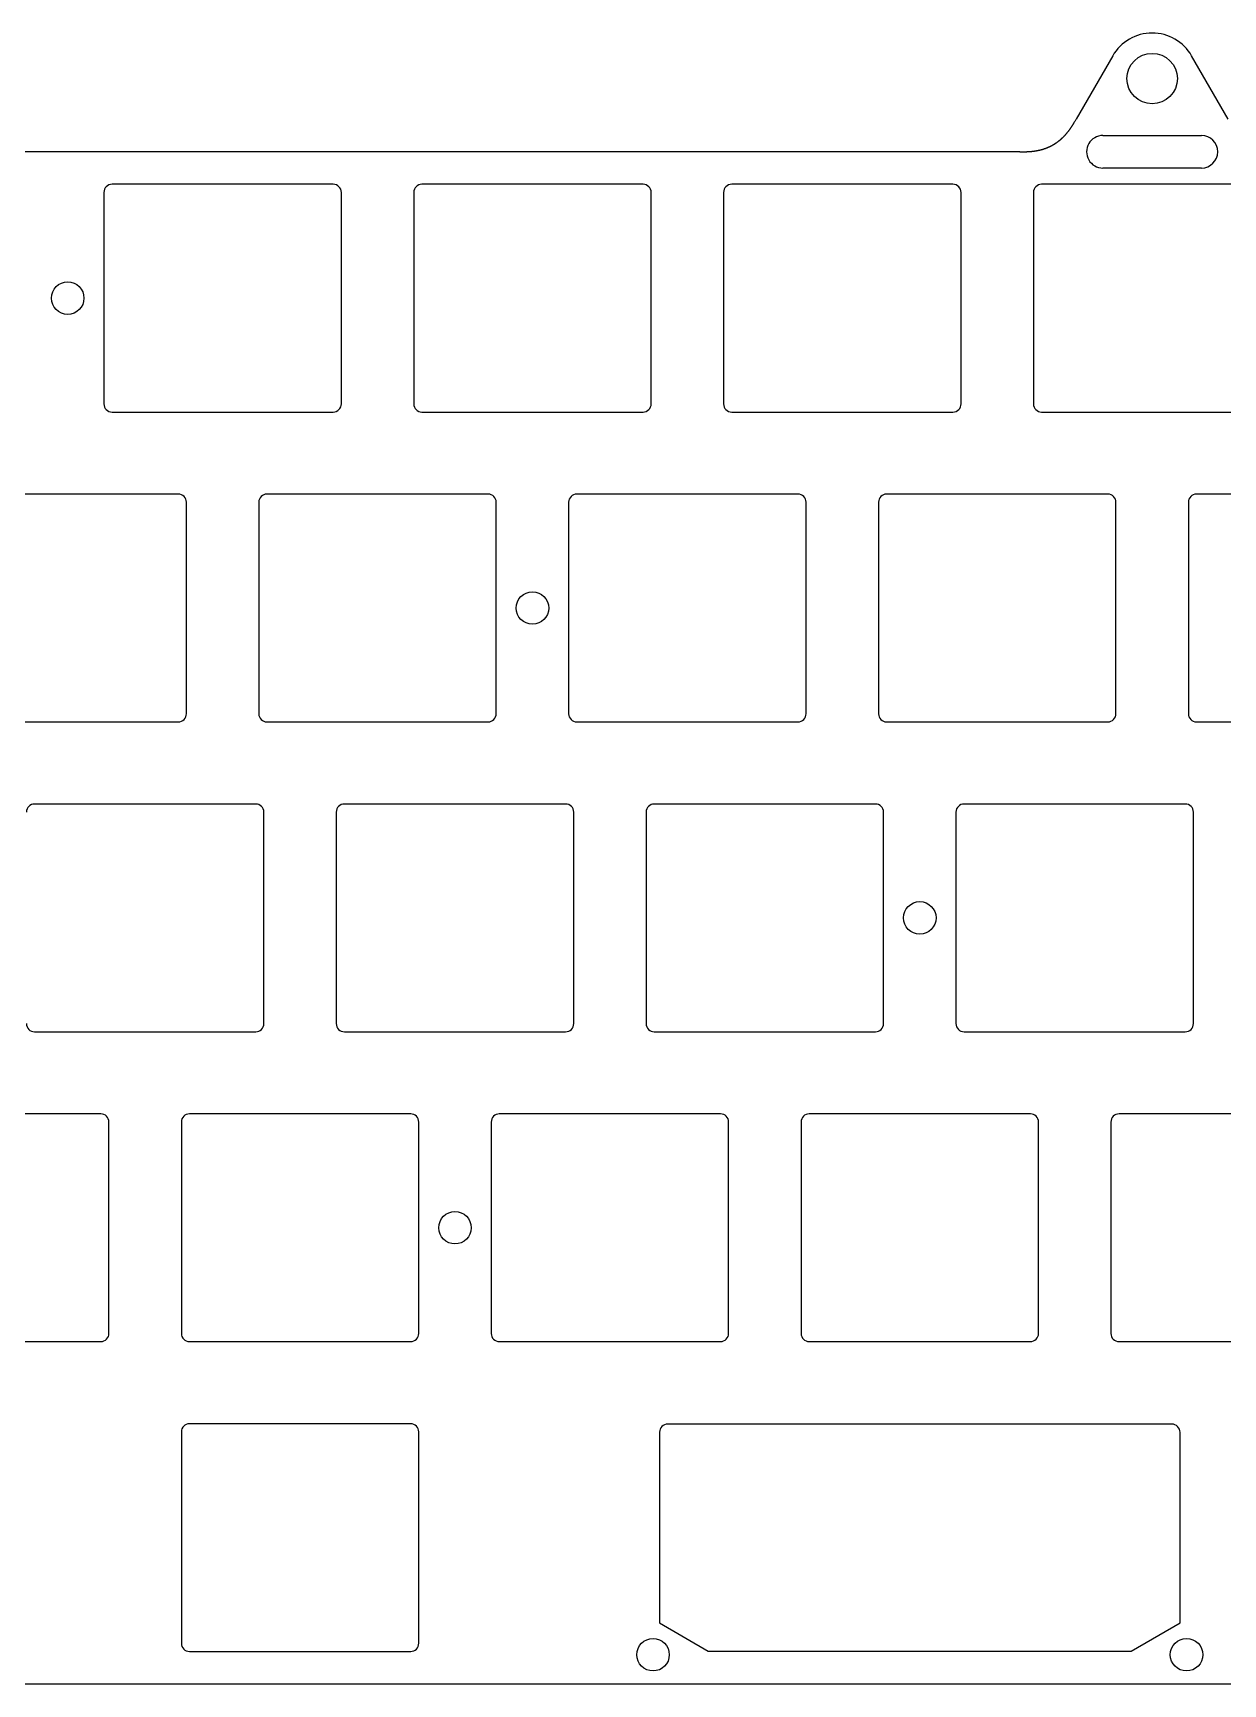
# Model space of a CAD drawing. Header units: millimetres. Extents: x -9 to 276, y -92 to 16.
# Drawn here: x 64.5 to 137.7, y -85.2 to 16.3 of the extents above; entities that cross this region are included whole.
import ezdxf

# ---------------------------------------------------------------- set-up
doc = ezdxf.new("R2010")
doc.units = ezdxf.units.MM
doc.layers.get('0').update_dxf_attribs({"linetype": 'CONTINUOUS'})
doc.layers.add('Edge.Cuts', color=53, linetype='CONTINUOUS', true_color=0xc8a339)

msp = doc.modelspace()

# ---------------------------------------------------------------- linework, layer by layer
for points in [[(88.2625, -82.7), (88.2625, -69.7, 0.4142135624), (87.7625, -69.2), (74.1625, -69.2, 0.4142123908), (73.6625, -69.7), (73.6625, -82.7, 0.4142123908), (74.1625, -83.2), (87.7625, -83.2, 0.4142135624)], [(103.0625, -69.725025), (103.0625, -81.443025), (106.0625, -83.175025), (132.0625, -83.175025), (135.0625, -81.443025), (135.0625, -69.725025, 0.4142135624), (134.5625, -69.225025), (103.5625, -69.225025, 0.4142123908)]]:
    msp.add_lwpolyline(points, format="xyb", close=True)
for centre in [(102.6625, -83.4), (135.4625, -83.4)]:
    msp.add_circle(centre, 1)
at = {"layer": 'Edge.Cuts', "linetype": 'CONTINUOUS'}
for p, q in [((130.925129, 14.9), (128.673462, 11)), ((138.026537, 11), (135.774871, 14.9)), ((128.100526, 10.137918), (128.111221, 10.15071)), ((128.111221, 10.15071), (128.121898, 10.163604)), ((128.121898, 10.163604), (128.132559, 10.176603)), ((128.132559, 10.176603), (128.143204, 10.189709)), ((128.143204, 10.189709), (128.153837, 10.202926)), ((128.153837, 10.202926), (128.164458, 10.216255)), ((128.164458, 10.216255), (128.17507, 10.229701)), ((128.17507, 10.229701), (128.185675, 10.243266)), ((128.185675, 10.243266), (128.196275, 10.256954)), ((128.196275, 10.256954), (128.206872, 10.270768)), ((128.206872, 10.270768), (128.21747, 10.284713)), ((128.21747, 10.284713), (128.228069, 10.298793)), ((128.228069, 10.298793), (128.238674, 10.313011)), ((128.238674, 10.313011), (128.249287, 10.327374)), ((128.249287, 10.327374), (128.259912, 10.341886)), ((128.259912, 10.341886), (128.270551, 10.356552)), ((128.270551, 10.356552), (128.281208, 10.371379)), ((128.281208, 10.371379), (128.291888, 10.386373)), ((128.291888, 10.386373), (128.302594, 10.401541)), ((128.302594, 10.401541), (128.313331, 10.416891)), ((128.313331, 10.416891), (128.324103, 10.43243)), ((128.324103, 10.43243), (128.334918, 10.448169)), ((128.334918, 10.448169), (128.345779, 10.464116)), ((128.345779, 10.464116), (128.356694, 10.480284)), ((128.356694, 10.480284), (128.367671, 10.496683)), ((128.367671, 10.496683), (128.378715, 10.513327)), ((128.378715, 10.513327), (128.389838, 10.530232)), ((128.389838, 10.530232), (128.401048, 10.547414)), ((128.401048, 10.547414), (128.412357, 10.564892)), ((128.412357, 10.564892), (128.423777, 10.582688)), ((128.423777, 10.582688), (128.435323, 10.600826)), ((128.435323, 10.600826), (128.447011, 10.619335)), ((128.447011, 10.619335), (128.458861, 10.638248)), ((128.458861, 10.638248), (128.470896, 10.657604)), ((128.470896, 10.657604), (128.483142, 10.67745)), ((128.483142, 10.67745), (128.495632, 10.697841)), ((128.495632, 10.697841), (128.508406, 10.718846)), ((128.508406, 10.718846), (128.521514, 10.74055)), ((128.521514, 10.74055), (128.535019, 10.763064)), ((128.535019, 10.763064), (128.549006, 10.786532)), ((128.549006, 10.786532), (128.563586, 10.811149)), ((128.563586, 10.811149), (128.578924, 10.837196)), ((128.578924, 10.837196), (128.595266, 10.865098)), ((128.595266, 10.865098), (128.613018, 10.89556)), ((128.613018, 10.89556), (128.632962, 10.929928)), ((128.632962, 10.929928), (128.657009, 10.971507)), ((128.657009, 10.971507), (128.673462, 11)), ((126.545985, 9.133583), (126.559186, 9.137259)), ((126.559186, 9.137259), (126.572403, 9.141002)), ((126.572403, 9.141002), (126.585637, 9.144813)), ((126.585637, 9.144813), (126.598889, 9.148692)), ((126.598889, 9.148692), (126.612157, 9.152639)), ((126.612157, 9.152639), (126.625441, 9.156656)), ((126.625441, 9.156656), (126.638743, 9.160742)), ((126.638743, 9.160742), (126.652061, 9.164899)), ((126.652061, 9.164899), (126.665396, 9.169127)), ((126.665396, 9.169127), (126.678747, 9.173427)), ((126.678747, 9.173427), (126.692114, 9.177799)), ((126.692114, 9.177799), (126.705498, 9.182244)), ((126.705498, 9.182244), (126.718899, 9.186762)), ((126.718899, 9.186762), (126.732316, 9.191354)), ((126.732316, 9.191354), (126.745749, 9.196021)), ((126.745749, 9.196021), (126.759198, 9.200763)), ((126.759198, 9.200763), (126.772663, 9.205581)), ((126.772663, 9.205581), (126.786145, 9.210476)), ((126.786145, 9.210476), (126.793542, 9.213192)), ((126.793542, 9.213192), (126.80093, 9.215925)), ((126.80093, 9.215925), (126.80831, 9.218677)), ((126.80831, 9.218677), (126.815681, 9.221447)), ((126.815681, 9.221447), (126.823044, 9.224236)), ((126.823044, 9.224236), (126.830398, 9.227042)), ((126.830398, 9.227042), (126.837744, 9.229867)), ((126.837744, 9.229867), (126.845081, 9.232709)), ((126.845081, 9.232709), (126.85241, 9.23557)), ((126.85241, 9.23557), (126.85973, 9.238449)), ((126.85973, 9.238449), (126.867041, 9.241346)), ((126.867041, 9.241346), (126.874343, 9.244261)), ((126.874343, 9.244261), (126.881637, 9.247194)), ((126.881637, 9.247194), (126.888922, 9.250146)), ((126.888922, 9.250146), (126.896199, 9.253115)), ((126.896199, 9.253115), (126.903466, 9.256102)), ((126.903466, 9.256102), (126.910725, 9.259107)), ((126.910725, 9.259107), (126.917975, 9.26213)), ((126.917975, 9.26213), (126.925216, 9.265172)), ((126.925216, 9.265172), (126.932448, 9.268231)), ((126.932448, 9.268231), (126.939671, 9.271308)), ((126.939671, 9.271308), (126.946886, 9.274403)), ((126.946886, 9.274403), (126.954091, 9.277516)), ((126.954091, 9.277516), (126.961288, 9.280647)), ((126.961288, 9.280647), (126.968475, 9.283795)), ((126.968475, 9.283795), (126.975654, 9.286962)), ((126.975654, 9.286962), (126.982823, 9.290147)), ((126.982823, 9.290147), (126.989983, 9.293349)), ((126.989983, 9.293349), (126.997134, 9.296569)), ((126.997134, 9.296569), (127.004277, 9.299807)), ((127.004277, 9.299807), (127.011409, 9.303063)), ((127.011409, 9.303063), (127.018533, 9.306337)), ((127.018533, 9.306337), (127.025648, 9.309628)), ((127.025648, 9.309628), (127.032753, 9.312937)), ((127.032753, 9.312937), (127.039849, 9.316264)), ((127.039849, 9.316264), (127.046936, 9.319609)), ((127.046936, 9.319609), (127.054014, 9.322971)), ((127.054014, 9.322971), (127.061082, 9.326351)), ((127.061082, 9.326351), (127.068141, 9.329749)), ((127.068141, 9.329749), (127.07519, 9.333165)), ((127.07519, 9.333165), (127.08223, 9.336598)), ((127.08223, 9.336598), (127.089261, 9.340049)), ((127.089261, 9.340049), (127.096282, 9.343517)), ((127.096282, 9.343517), (127.103294, 9.347003)), ((127.103294, 9.347003), (127.110296, 9.350507)), ((127.110296, 9.350507), (127.117289, 9.354029)), ((127.117289, 9.354029), (127.124272, 9.357567)), ((127.124272, 9.357567), (127.131246, 9.361124)), ((127.131246, 9.361124), (127.13821, 9.364698)), ((127.13821, 9.364698), (127.145165, 9.36829)), ((127.145165, 9.36829), (127.15211, 9.371899)), ((127.15211, 9.371899), (127.159045, 9.375526)), ((127.159045, 9.375526), (127.165971, 9.37917)), ((127.165971, 9.37917), (127.172886, 9.382831)), ((127.172886, 9.382831), (127.179793, 9.386511)), ((127.179793, 9.386511), (127.186689, 9.390207)), ((127.186689, 9.390207), (127.193576, 9.393921)), ((127.193576, 9.393921), (127.200452, 9.397653)), ((127.200452, 9.397653), (127.207319, 9.401402)), ((127.207319, 9.401402), (127.214176, 9.405168)), ((127.214176, 9.405168), (127.221024, 9.408952)), ((127.221024, 9.408952), (127.227861, 9.412753)), ((127.227861, 9.412753), (127.234689, 9.416572)), ((127.234689, 9.416572), (127.241506, 9.420407)), ((127.241506, 9.420407), (127.248314, 9.424261)), ((127.248314, 9.424261), (127.255111, 9.428131)), ((127.255111, 9.428131), (127.261899, 9.432019)), ((127.261899, 9.432019), (127.268676, 9.435924)), ((127.268676, 9.435924), (127.275443, 9.439846)), ((127.275443, 9.439846), (127.282201, 9.443786)), ((127.282201, 9.443786), (127.288948, 9.447743)), ((127.288948, 9.447743), (127.295685, 9.451717)), ((127.295685, 9.451717), (127.302412, 9.455709)), ((127.302412, 9.455709), (127.309129, 9.459717)), ((127.309129, 9.459717), (127.315835, 9.463743)), ((127.315835, 9.463743), (127.322532, 9.467786)), ((127.322532, 9.467786), (127.329217, 9.471846)), ((127.329217, 9.471846), (127.335893, 9.475924)), ((127.335893, 9.475924), (127.342559, 9.480018)), ((127.342559, 9.480018), (127.349214, 9.48413)), ((127.349214, 9.48413), (127.355859, 9.488258)), ((127.355859, 9.488258), (127.362493, 9.492404)), ((127.362493, 9.492404), (127.369117, 9.496567)), ((127.369117, 9.496567), (127.375731, 9.500747)), ((127.375731, 9.500747), (127.382334, 9.504944)), ((127.382334, 9.504944), (127.388926, 9.509158)), ((127.388926, 9.509158), (127.395508, 9.513389)), ((127.395508, 9.513389), (127.40208, 9.517637)), ((127.40208, 9.517637), (127.408641, 9.521903)), ((127.408641, 9.521903), (127.415192, 9.526185)), ((127.415192, 9.526185), (127.421732, 9.530484)), ((127.421732, 9.530484), (127.428261, 9.5348)), ((127.428261, 9.5348), (127.43478, 9.539133)), ((127.43478, 9.539133), (127.441288, 9.543483)), ((127.441288, 9.543483), (127.447785, 9.54785)), ((127.447785, 9.54785), (127.454272, 9.552233)), ((127.454272, 9.552233), (127.460747, 9.556634)), ((127.460747, 9.556634), (127.467213, 9.561051)), ((127.467213, 9.561051), (127.473667, 9.565486)), ((127.473667, 9.565486), (127.480111, 9.569937)), ((127.480111, 9.569937), (127.486543, 9.574405)), ((127.486543, 9.574405), (127.492965, 9.57889)), ((127.492965, 9.57889), (127.499376, 9.583391)), ((127.499376, 9.583391), (127.505776, 9.58791)), ((127.505776, 9.58791), (127.512165, 9.592445)), ((127.512165, 9.592445), (127.518544, 9.596997)), ((127.518544, 9.596997), (127.524911, 9.601566)), ((127.524911, 9.601566), (127.531267, 9.606151)), ((127.531267, 9.606151), (127.537612, 9.610753)), ((127.537612, 9.610753), (127.543947, 9.615372)), ((127.543947, 9.615372), (127.55027, 9.620008)), ((127.55027, 9.620008), (127.556582, 9.62466)), ((127.556582, 9.62466), (127.562883, 9.629329)), ((127.562883, 9.629329), (127.569173, 9.634014)), ((127.569173, 9.634014), (127.575451, 9.638717)), ((127.575451, 9.638717), (127.581719, 9.643435)), ((127.581719, 9.643435), (127.587975, 9.648171)), ((127.587975, 9.648171), (127.59422, 9.652923)), ((127.59422, 9.652923), (127.600454, 9.657691)), ((127.600454, 9.657691), (127.606676, 9.662476)), ((127.606676, 9.662476), (127.612888, 9.667278)), ((127.612888, 9.667278), (127.619088, 9.672096)), ((127.619088, 9.672096), (127.625276, 9.676931)), ((127.625276, 9.676931), (127.631453, 9.681782)), ((127.631453, 9.681782), (127.637619, 9.68665)), ((127.637619, 9.68665), (127.643774, 9.691534)), ((127.643774, 9.691534), (127.649916, 9.696434)), ((127.649916, 9.696434), (127.656048, 9.701351)), ((127.656048, 9.701351), (127.662168, 9.706285)), ((127.662168, 9.706285), (127.668276, 9.711235)), ((127.668276, 9.711235), (127.674373, 9.716201)), ((127.674373, 9.716201), (127.680459, 9.721184)), ((127.680459, 9.721184), (127.686533, 9.726183)), ((127.686533, 9.726183), (127.692595, 9.731198)), ((127.692595, 9.731198), (127.698645, 9.73623)), ((127.698645, 9.73623), (127.704684, 9.741278)), ((127.704684, 9.741278), (127.710712, 9.746342)), ((127.710712, 9.746342), (127.716727, 9.751423)), ((127.716727, 9.751423), (127.722731, 9.75652)), ((127.722731, 9.75652), (127.728723, 9.761633)), ((127.728723, 9.761633), (127.734704, 9.766763)), ((127.734704, 9.766763), (127.740672, 9.771909)), ((127.740672, 9.771909), (127.746629, 9.777071)), ((127.746629, 9.777071), (127.752574, 9.782249)), ((127.752574, 9.782249), (127.758507, 9.787443)), ((127.758507, 9.787443), (127.764428, 9.792654)), ((127.764428, 9.792654), (127.770338, 9.797881)), ((127.770338, 9.797881), (127.776235, 9.803124)), ((127.776235, 9.803124), (127.78212, 9.808383)), ((127.78212, 9.808383), (127.787994, 9.813658)), ((127.787994, 9.813658), (127.793855, 9.818949)), ((127.793855, 9.818949), (127.799705, 9.824257)), ((127.799705, 9.824257), (127.805542, 9.82958)), ((127.805542, 9.82958), (127.811367, 9.834919)), ((127.811367, 9.834919), (127.811875, 9.835386)), ((127.811875, 9.835386), (127.823466, 9.846097)), ((127.823466, 9.846097), (127.835011, 9.856873)), ((127.835011, 9.856873), (127.846511, 9.867716)), ((127.846511, 9.867716), (127.857966, 9.878626)), ((127.857966, 9.878626), (127.869377, 9.889605)), ((127.869377, 9.889605), (127.880745, 9.900653)), ((127.880745, 9.900653), (127.892071, 9.911771)), ((127.892071, 9.911771), (127.903355, 9.92296)), ((127.903355, 9.92296), (127.914599, 9.934222)), ((127.914599, 9.934222), (127.925804, 9.945556)), ((127.925804, 9.945556), (127.93697, 9.956965)), ((127.93697, 9.956965), (127.948098, 9.968449)), ((127.948098, 9.968449), (127.959189, 9.98001)), ((127.959189, 9.98001), (127.970245, 9.991649)), ((127.970245, 9.991649), (127.981266, 10.003367)), ((127.981266, 10.003367), (127.992253, 10.015166)), ((127.992253, 10.015166), (128.003208, 10.027046)), ((128.003208, 10.027046), (128.014131, 10.03901)), ((128.014131, 10.03901), (128.025024, 10.051058)), ((128.025024, 10.051058), (128.035888, 10.063193)), ((128.035888, 10.063193), (128.046723, 10.075416)), ((128.046723, 10.075416), (128.057532, 10.087729)), ((128.057532, 10.087729), (128.068315, 10.100134)), ((128.068315, 10.100134), (128.079074, 10.112632)), ((128.079074, 10.112632), (128.089811, 10.125226)), ((128.089811, 10.125226), (128.100526, 10.137918)), ((130.318762, 10), (136.381237, 10)), ((125.209361, 9), (36.715638, 9)), ((125.209361, 9), (125.253561, 9.000006)), ((125.253561, 9.000006), (125.298122, 9.000051)), ((125.298122, 9.000051), (125.320537, 9.0001)), ((125.320537, 9.0001), (125.343041, 9.000173)), ((125.343041, 9.000173), (125.365633, 9.000275)), ((125.365633, 9.000275), (125.388313, 9.000411)), ((125.388313, 9.000411), (125.411082, 9.000585)), ((125.411082, 9.000585), (125.433937, 9.000803)), ((125.433937, 9.000803), (125.456879, 9.001069)), ((125.456879, 9.001069), (125.479908, 9.001387)), ((125.479908, 9.001387), (125.503023, 9.001764)), ((125.503023, 9.001764), (125.526223, 9.002203)), ((125.526223, 9.002203), (125.549509, 9.00271)), ((125.549509, 9.00271), (125.572879, 9.003289)), ((125.572879, 9.003289), (125.596334, 9.003945)), ((125.596334, 9.003945), (125.608093, 9.004303)), ((125.608093, 9.004303), (125.619873, 9.004683)), ((125.619873, 9.004683), (125.631673, 9.005084)), ((125.631673, 9.005084), (125.643495, 9.005507)), ((125.643495, 9.005507), (125.655337, 9.005953)), ((125.655337, 9.005953), (125.6672, 9.006423)), ((125.6672, 9.006423), (125.679084, 9.006917)), ((125.679084, 9.006917), (125.690988, 9.007436)), ((125.690988, 9.007436), (125.702913, 9.00798)), ((125.702913, 9.00798), (125.714859, 9.008549)), ((125.714859, 9.008549), (125.726824, 9.009146)), ((125.726824, 9.009146), (125.738811, 9.009769)), ((125.738811, 9.009769), (125.750817, 9.01042)), ((125.750817, 9.01042), (125.762844, 9.011099)), ((125.762844, 9.011099), (125.774891, 9.011808)), ((125.774891, 9.011808), (125.786959, 9.012545)), ((125.786959, 9.012545), (125.799046, 9.013313)), ((125.799046, 9.013313), (125.811154, 9.014112)), ((125.811154, 9.014112), (125.823282, 9.014942)), ((125.823282, 9.014942), (125.835429, 9.015804)), ((125.835429, 9.015804), (125.847597, 9.016698)), ((125.847597, 9.016698), (125.859784, 9.017625)), ((125.859784, 9.017625), (125.871992, 9.018586)), ((125.871992, 9.018586), (125.884219, 9.019582)), ((125.884219, 9.019582), (125.896465, 9.020612)), ((125.896465, 9.020612), (125.908732, 9.021678)), ((125.908732, 9.021678), (125.921018, 9.02278)), ((125.921018, 9.02278), (125.933324, 9.023919)), ((125.933324, 9.023919), (125.945649, 9.025095)), ((125.945649, 9.025095), (125.957994, 9.026309)), ((125.957994, 9.026309), (125.970358, 9.027562)), ((125.970358, 9.027562), (125.982741, 9.028854)), ((125.982741, 9.028854), (125.995144, 9.030185)), ((125.995144, 9.030185), (126.007566, 9.031557)), ((126.007566, 9.031557), (126.020007, 9.03297)), ((126.020007, 9.03297), (126.032467, 9.034424)), ((126.032467, 9.034424), (126.044947, 9.035921)), ((126.044947, 9.035921), (126.057445, 9.03746)), ((126.057445, 9.03746), (126.069963, 9.039043)), ((126.069963, 9.039043), (126.082499, 9.040669)), ((126.082499, 9.040669), (126.095055, 9.042341)), ((126.095055, 9.042341), (126.107629, 9.044057)), ((126.107629, 9.044057), (126.120222, 9.045819)), ((126.120222, 9.045819), (126.132834, 9.047627)), ((126.132834, 9.047627), (126.145464, 9.049483)), ((126.145464, 9.049483), (126.158113, 9.051386)), ((126.158113, 9.051386), (126.17078, 9.053337)), ((126.17078, 9.053337), (126.183467, 9.055337)), ((126.183467, 9.055337), (126.196171, 9.057386)), ((126.196171, 9.057386), (126.208894, 9.059485)), ((126.208894, 9.059485), (126.221636, 9.061635)), ((126.221636, 9.061635), (126.234395, 9.063836)), ((126.234395, 9.063836), (126.247173, 9.066089)), ((126.247173, 9.066089), (126.259969, 9.068394)), ((126.259969, 9.068394), (126.272784, 9.070753)), ((126.272784, 9.070753), (126.285616, 9.073164)), ((126.285616, 9.073164), (126.298466, 9.07563)), ((126.298466, 9.07563), (126.311335, 9.078151)), ((126.311335, 9.078151), (126.324221, 9.080728)), ((126.324221, 9.080728), (126.337126, 9.08336)), ((126.337126, 9.08336), (126.350048, 9.086049)), ((126.350048, 9.086049), (126.362988, 9.088795)), ((126.362988, 9.088795), (126.375945, 9.091598)), ((126.375945, 9.091598), (126.388921, 9.094461)), ((126.388921, 9.094461), (126.401914, 9.097382)), ((126.401914, 9.097382), (126.414924, 9.100363)), ((126.414924, 9.100363), (126.427952, 9.103404)), ((126.427952, 9.103404), (126.440998, 9.106506)), ((126.440998, 9.106506), (126.454061, 9.109669)), ((126.454061, 9.109669), (126.467141, 9.112894)), ((126.467141, 9.112894), (126.480239, 9.116182)), ((126.480239, 9.116182), (126.493354, 9.119534)), ((126.493354, 9.119534), (126.506486, 9.122949)), ((126.506486, 9.122949), (126.519635, 9.126428)), ((126.519635, 9.126428), (126.532802, 9.129973)), ((126.532802, 9.129973), (126.545985, 9.133583)), ((136.381237, 8), (130.318762, 8)), ((68.9, 6.5), (68.9, -6.5)), ((83, 7), (69.4, 7)), ((83.5, -6.5), (83.5, 6.5)), ((87.95, 6.5), (87.95, -6.5)), ((102.05, 7), (88.45, 7)), ((102.55, -6.5), (102.55, 6.5)), ((107, 6.5), (107, -6.5)), ((121.1, 7), (107.5, 7)), ((121.6, -6.5), (121.6, 6.5)), ((126.05, 6.5), (126.05, -6.5)), ((140.15, 7), (126.55, 7)), ((69.4, -7), (83, -7)), ((88.45, -7), (102.05, -7)), ((107.5, -7), (121.1, -7)), ((126.55, -7), (140.15, -7)), ((73.475, -12.05), (59.875, -12.05)), ((92.525, -12.05), (78.925, -12.05)), ((111.575, -12.05), (97.975, -12.05)), ((130.625, -12.05), (117.025, -12.05)), ((149.675, -12.05), (136.075, -12.05)), ((73.975, -25.55), (73.975, -12.55)), ((78.425, -12.55), (78.425, -25.55)), ((93.025, -25.55), (93.025, -12.55)), ((97.475, -12.55), (97.475, -25.55)), ((112.075, -25.55), (112.075, -12.55)), ((116.525, -12.55), (116.525, -25.55)), ((131.125, -25.55), (131.125, -12.55)), ((135.575, -12.55), (135.575, -25.55)), ((59.875, -26.05), (73.475, -26.05)), ((78.925, -26.05), (92.525, -26.05)), ((97.975, -26.05), (111.575, -26.05)), ((117.025, -26.05), (130.625, -26.05)), ((136.075, -26.05), (149.675, -26.05)), ((78.2375, -31.1), (64.6375, -31.1)), ((97.2875, -31.1), (83.6875, -31.1)), ((116.3375, -31.1), (102.7375, -31.1)), ((135.3875, -31.1), (121.7875, -31.1)), ((78.7375, -44.6), (78.7375, -31.6)), ((83.1875, -31.6), (83.1875, -44.6)), ((97.7875, -44.6), (97.7875, -31.6)), ((102.2375, -31.6), (102.2375, -44.6)), ((116.8375, -44.6), (116.8375, -31.6)), ((121.2875, -31.6), (121.2875, -44.6)), ((135.8875, -44.6), (135.8875, -31.6)), ((64.6375, -45.1), (78.2375, -45.1)), ((83.6875, -45.1), (97.2875, -45.1)), ((102.7375, -45.1), (116.3375, -45.1)), ((121.7875, -45.1), (135.3875, -45.1)), ((68.7125, -50.15), (55.1125, -50.15)), ((69.2125, -63.65), (69.2125, -50.65)), ((73.6625, -50.65), (73.6625, -63.65)), ((87.7625, -50.15), (74.1625, -50.15)), ((88.2625, -63.65), (88.2625, -50.65)), ((92.7125, -50.65), (92.7125, -63.65)), ((106.8125, -50.15), (93.2125, -50.15)), ((107.3125, -63.65), (107.3125, -50.65)), ((111.7625, -50.65), (111.7625, -63.65)), ((125.8625, -50.15), (112.2625, -50.15)), ((126.3625, -63.65), (126.3625, -50.65)), ((130.8125, -50.65), (130.8125, -63.65)), ((144.9125, -50.15), (131.3125, -50.15)), ((55.1125, -64.15), (68.7125, -64.15)), ((74.1625, -64.15), (87.7625, -64.15)), ((93.2125, -64.15), (106.8125, -64.15)), ((112.2625, -64.15), (125.8625, -64.15)), ((131.3125, -64.15), (144.9125, -64.15)), ((48.621888, -85.2), (218.078111, -85.2))]:
    msp.add_line(p, q, dxfattribs=at)
at = {"layer": 'Edge.Cuts'}
for centre, radius in [((133.35, 13.5), 1.55), ((66.675, 0), 1), ((95.25, -19.05), 1), ((119.0625, -38.1), 1), ((90.4875, -57.15), 1)]:
    msp.add_circle(centre, radius, dxfattribs=at)
for centre, radius, start, end in [((133.35, 13.5), 2.8, 30.00000134, 149.99999866), ((130.31876, 8.999999), 0.999999, -270.00011459, -89.99988541), ((136.381237, 9), 1, -90, 90), ((69.4001, 6.4999), 0.5001, 90.01145499, 179.98854314), ((83, 6.5), 0.5, 0, 90), ((88.4501, 6.4999), 0.5001, 90.01145499, 179.98854314), ((102.05, 6.5), 0.5, 0, 90), ((107.5001, 6.4999), 0.5001, 90.01145499, 179.98854314), ((121.1, 6.5), 0.5, 0, 90), ((126.5501, 6.4999), 0.5001, 90.01145499, 179.98854314), ((69.4, -6.5), 0.5, -180, -90), ((83.0001, -6.5001), 0.4999, -90.01146333, 0.01146145), ((88.45, -6.5), 0.5, -180, -90), ((102.0501, -6.5001), 0.4999, -90.01146333, 0.01146145), ((107.5, -6.5), 0.5, -180, -90), ((121.1001, -6.5001), 0.4999, -90.01146333, 0.01146145), ((126.55, -6.5), 0.5, -180, -90), ((73.475, -12.55), 0.5, 0, 90), ((78.9251, -12.5501), 0.5001, 90.01145499, 179.98854314), ((92.525, -12.55), 0.5, 0, 90), ((97.9751, -12.5501), 0.5001, 90.01145499, 179.98854314), ((111.575, -12.55), 0.5, 0, 90), ((117.0251, -12.5501), 0.5001, 90.01145499, 179.98854314), ((130.625, -12.55), 0.5, 0, 90), ((136.0751, -12.5501), 0.5001, 90.01145499, 179.98854314), ((73.4751, -25.5501), 0.4999, -90.01146333, 0.01146145), ((78.925, -25.55), 0.5, -180, -90), ((92.5251, -25.5501), 0.4999, -90.01146333, 0.01146145), ((97.975, -25.55), 0.5, -180, -90), ((111.5751, -25.5501), 0.4999, -90.01146333, 0.01146145), ((117.025, -25.55), 0.5, -180, -90), ((130.6251, -25.5501), 0.4999, -90.01146333, 0.01146145), ((136.075, -25.55), 0.5, -180, -90), ((64.6376, -31.6001), 0.5001, 90.01145499, 179.98854314), ((78.2375, -31.6), 0.5, 0, 90), ((83.6876, -31.6001), 0.5001, 90.01145499, 179.98854314), ((97.2875, -31.6), 0.5, 0, 90), ((102.7376, -31.6001), 0.5001, 90.01145499, 179.98854314), ((116.3375, -31.6), 0.5, 0, 90), ((121.7876, -31.6001), 0.5001, 90.01145499, 179.98854314), ((135.3875, -31.6), 0.5, 0, 90), ((64.6375, -44.6), 0.5, -180, -90), ((78.2376, -44.6001), 0.4999, -90.01146333, 0.01146145), ((83.6875, -44.6), 0.5, -180, -90), ((97.2876, -44.6001), 0.4999, -90.01146333, 0.01146145), ((102.7375, -44.6), 0.5, -180, -90), ((116.3376, -44.6001), 0.4999, -90.01146333, 0.01146145), ((121.7875, -44.6), 0.5, -180, -90), ((135.3876, -44.6001), 0.4999, -90.01146333, 0.01146145), ((68.7125, -50.65), 0.5, 0, 90), ((74.1626, -50.6501), 0.5001, 90.01145499, 179.98854314), ((87.7625, -50.65), 0.5, 0, 90), ((93.2126, -50.6501), 0.5001, 90.01145499, 179.98854314), ((106.8125, -50.65), 0.5, 0, 90), ((112.2626, -50.6501), 0.5001, 90.01145499, 179.98854314), ((125.8625, -50.65), 0.5, 0, 90), ((131.3126, -50.6501), 0.5001, 90.01145499, 179.98854314), ((68.7126, -63.6501), 0.4999, -90.01146333, 0.01146145), ((74.1625, -63.65), 0.5, -180, -90), ((87.7626, -63.6501), 0.4999, -90.01146333, 0.01146145), ((93.2125, -63.65), 0.5, -180, -90), ((106.8126, -63.6501), 0.4999, -90.01146333, 0.01146145), ((112.2625, -63.65), 0.5, -180, -90), ((125.8626, -63.6501), 0.4999, -90.01146333, 0.01146145), ((131.3125, -63.65), 0.5, -180, -90)]:
    msp.add_arc(centre, radius, start, end, dxfattribs=at)

doc.saveas('drawing.dxf')
